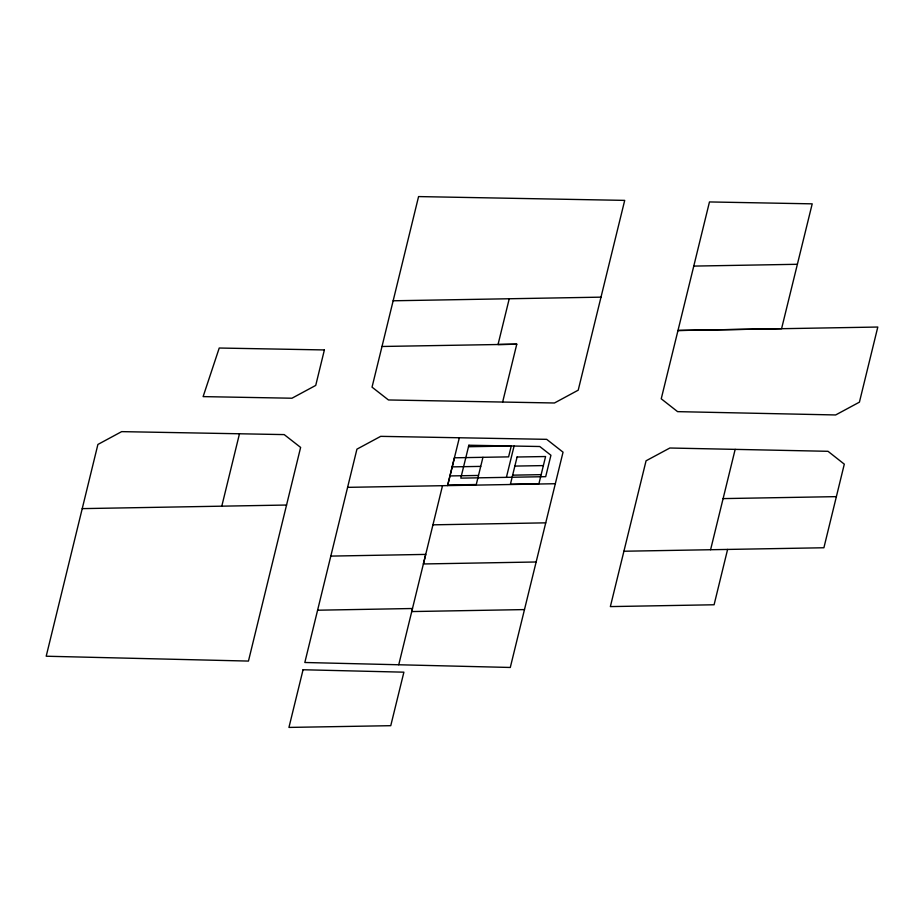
<?xml version="1.0" encoding="UTF-8"?>
<svg xmlns="http://www.w3.org/2000/svg" width="924" height="924" viewBox="0 0 924 924"><rect width="100%" height="100%" fill="white"/><g stroke="black" fill="none" stroke-linecap="round" stroke-linejoin="round"><path stroke-width="1.39" d="M221.795 506.167L239.478 433.772L284.211 434.603L300.623 447.424L248.452 661.076L46.2 656.225L97.898 444.456L121.656 431.635L239.478 433.772M382.005 346.477L418.572 196.581L624.705 200.381L578.216 390.171L554.458 402.991L388.45 399.965L372.037 387.144L382.005 346.477L516.77 344.202L502.644 402.056M398.741 664.772L412.485 608.512L317.602 610.21M442.515 485.678L423.388 563.963L536.139 561.988M555.324 483.726L563.039 452.171L546.685 439.339L380.7 436.347L356.93 449.156L304.828 662.496L510.291 667.463L555.324 483.726L347.609 487.352M727.604 549.422L714.09 604.77L610.36 606.594L646.061 460.799L669.842 448.013L828.008 451.305L844.305 464.16L823.896 547.759L623.919 551.235M509.239 298.752L498.036 344.537L516.77 344.202M482.94 457.322L476.276 484.523L447.77 485.019L454.435 457.807L508.593 456.872L511.249 445.992L468.491 446.731M506.41 477.35L514.079 446.038M693.774 266.089L661.238 398.798L677.592 411.642L835.654 414.957L859.424 402.148L877.8 327.038L677.973 330.492L781.577 328.69L812.208 203.846L709.47 201.94L693.774 266.089L797.4 264.287M710.591 549.722L735.169 449.364M447.562 485.585L459.344 437.757M330.815 556.098L425.721 554.4L411.734 611.561L524.474 609.586M393.127 300.785L601.039 297.147M452.217 466.874L480.723 466.389M514.853 466.089L543.358 465.592M449.988 475.941L478.505 475.456M512.635 475.155L541.141 474.659M82.224 508.627L286.555 505.035M723.111 498.602L836.382 496.638M432.929 524.832L545.726 522.845M324.382 349.942L315.731 385.412L291.972 398.221L203.118 396.615L219.231 348.025L324.382 349.942M303.06 669.75L288.946 727.419L390.76 725.686L403.892 672.175L303.06 669.75M468.861 445.229L460.799 478.135L545.691 476.668L550.923 455.255L539.778 446.511L468.861 445.229M517.082 457.01L510.418 484.222L538.923 483.726L545.587 456.525L517.082 457.01"/></g></svg>
